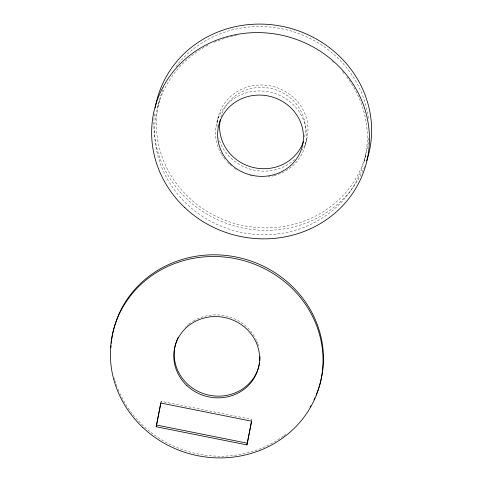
<?xml version="1.0" encoding="UTF-8"?>
<svg xmlns="http://www.w3.org/2000/svg" width="482" height="482" viewBox="0 0 482 482"><rect width="100%" height="100%" fill="white"/><g stroke="black" fill="none" stroke-linecap="round" stroke-linejoin="round"><path stroke-width="0.36" stroke-dasharray="2.41 1.81" d="M160.928 402.759L161.199 401.319L251.966 419.467L251.526 421.172M157.813 106.715L159.578 99.907M216.858 122.35L218.394 116.391M160.91 402.458L161.199 401.319M305.106 145.715L306.648 139.75M364.145 161.343L365.91 154.535M364.621 166.525A109.294 102.702 14.5 0 1 237.536 226.781A109.294 102.702 14.5 0 1 154.469 113.186M220.883 117.048A43.073 40.476 14.5 0 1 272.571 88.863A43.073 40.476 14.5 0 1 304.329 138.455M368.754 138.015A106.721 100.286 14.5 0 1 238.885 224.624A106.721 100.286 14.5 0 1 163.82 87.489M175.918 66.63A106.721 100.286 14.5 0 1 289.23 30.493A106.721 100.286 14.5 0 1 368.411 119.006M217.051 127.513A45.645 42.892 14.5 0 1 273.529 86.615A45.645 42.892 14.5 0 1 302.292 150.083M294.713 159.403A45.645 42.892 14.5 0 1 218.804 138.683M221.618 154.469A45.645 42.892 14.5 0 1 241.277 94.671A45.645 42.892 14.5 0 1 303.353 119.602A45.645 42.892 14.5 0 1 274.222 175.593M273.511 175.773A45.645 42.892 14.5 0 1 272.071 176.099M269.896 176.502A45.645 42.892 14.5 0 1 268.432 176.713M252.152 176.008A45.645 42.892 14.5 0 1 249.971 175.49M236.373 169.531A45.645 42.892 14.5 0 1 234.523 168.29M231.589 166.043A45.645 42.892 14.5 0 1 230.468 165.085M229.384 164.091A45.645 42.892 14.5 0 1 227.311 162.012M224.925 159.241A45.645 42.892 14.5 0 1 221.997 155.083M349.143 80.277A106.721 100.286 14.5 0 1 318.295 220.449A106.721 100.286 14.5 0 1 170.068 183.636A106.721 100.286 14.5 0 1 208.031 45.23M214.177 42.314A106.721 100.286 14.5 0 1 237.078 35.27M332.315 61.425A106.721 100.286 14.5 0 1 333.339 62.347M342.443 71.673A106.721 100.286 14.5 0 1 344.208 73.764M346.739 76.975A106.721 100.286 14.5 0 1 348.353 79.169M285.706 434.39A106.721 100.286 14.5 0 1 283.916 435.74M283.314 436.18A106.721 100.286 14.5 0 1 119.928 393.517M119.012 391.474A106.721 100.286 14.5 0 1 117.59 388.034M117.054 386.642A106.721 100.286 14.5 0 1 115.138 381.021M114.921 380.316A106.721 100.286 14.5 0 1 113.921 376.749M185.311 327.338A43.073 40.476 14.5 0 1 186.269 326.398M187.263 325.483A43.073 40.476 14.5 0 1 188.287 324.603M188.811 324.175A43.073 40.476 14.5 0 1 192.68 321.422M193.258 321.066A43.073 40.476 14.5 0 1 255.291 337.996M255.611 338.599A43.073 40.476 14.5 0 1 256.496 340.437M256.767 341.057A43.073 40.476 14.5 0 1 257.533 342.937M257.762 343.57A43.073 40.476 14.5 0 1 258.924 347.438"/><path stroke-width="0.72" d="M156.198 426.763L160.759 403.024L251.526 421.172L246.959 444.904L156.198 426.763L160.928 402.759M246.959 444.904L251.688 420.907M156.638 425.058L247.399 443.205M155.59 105.799A109.294 102.702 14.5 0 1 288.718 27.854A109.294 102.702 14.5 0 1 366.682 160.916M155.192 108.004A109.294 102.702 14.5 0 1 155.451 106.534M303.395 141.63A43.073 40.476 14.5 0 1 252.134 167.194A43.073 40.476 14.5 0 1 220.292 119.626M111.252 343.25A106.721 100.286 14.5 0 1 241.747 258.286A106.721 100.286 14.5 0 1 316.059 395.234M314.885 397.909A106.721 100.286 14.5 0 1 313.951 399.891M310.866 405.711A106.721 100.286 14.5 0 1 310.125 406.971M110.932 347.624A106.721 100.286 14.5 0 1 111.065 345.437M259.593 362.639A43.073 40.476 14.5 0 1 207.772 394.885A43.073 40.476 14.5 0 1 176.057 342.575M176.267 341.943A43.073 40.476 14.5 0 1 176.954 340.081M177.207 339.467A43.073 40.476 14.5 0 1 178.322 337.063M260.051 356.692A43.073 40.476 14.5 0 1 259.852 360.669M184.883 207.712A109.294 102.702 14.5 0 0 366.193 163.705A109.294 102.702 14.5 0 0 230.541 35.782A109.294 102.702 14.5 0 0 184.883 207.712M230.721 164.103A43.073 40.476 14.5 0 0 302.178 146.757A43.073 40.476 14.5 0 0 248.718 96.34A43.073 40.476 14.5 0 0 230.721 164.103M142.823 427.492A106.721 100.286 14.5 0 0 319.861 384.522A106.721 100.286 14.5 0 0 187.402 259.611A106.721 100.286 14.5 0 0 142.823 427.492M186.877 385.576A43.073 40.476 14.5 0 0 258.334 368.23A43.073 40.476 14.5 0 0 204.874 317.813A43.073 40.476 14.5 0 0 186.877 385.576"/></g></svg>
